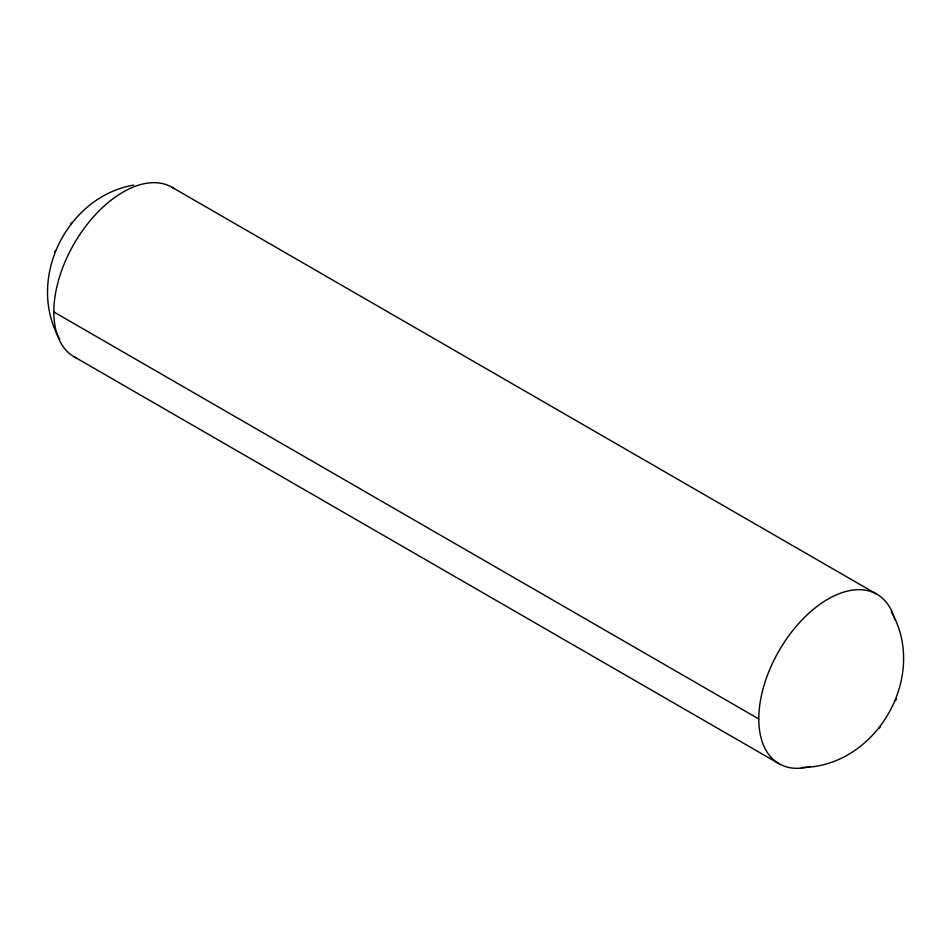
<?xml version="1.0" encoding="UTF-8"?>
<svg xmlns="http://www.w3.org/2000/svg" width="951" height="951" viewBox="0 0 951 951"><rect width="100%" height="100%" fill="white"/><g stroke="black" fill="none" stroke-linecap="round" stroke-linejoin="round"><path stroke-width="1.43" d="M133.699 185.1C66.594 196.643 25.82 279.665 59.675 339.222M801.431 767.469C876.014 767.421 928.568 676.387 891.325 611.778M54.611 252.288L55.55 250.351M895.45 700.649L896.389 698.712M70.54 224.4L71.753 222.605M879.247 728.395L880.46 726.6M171.953 187.252L876.905 594.256M53.827 311.952L758.779 718.956M74.095 356.744L779.047 763.748M810.074 766.518A97.858 56.501 -60 0 1 779.047 650.757A97.858 56.501 -60 0 1 894.82 619.731M76.46 357.992A97.858 56.501 -60 0 1 74.095 243.753A97.858 56.501 -60 0 1 174.211 188.678"/></g></svg>
